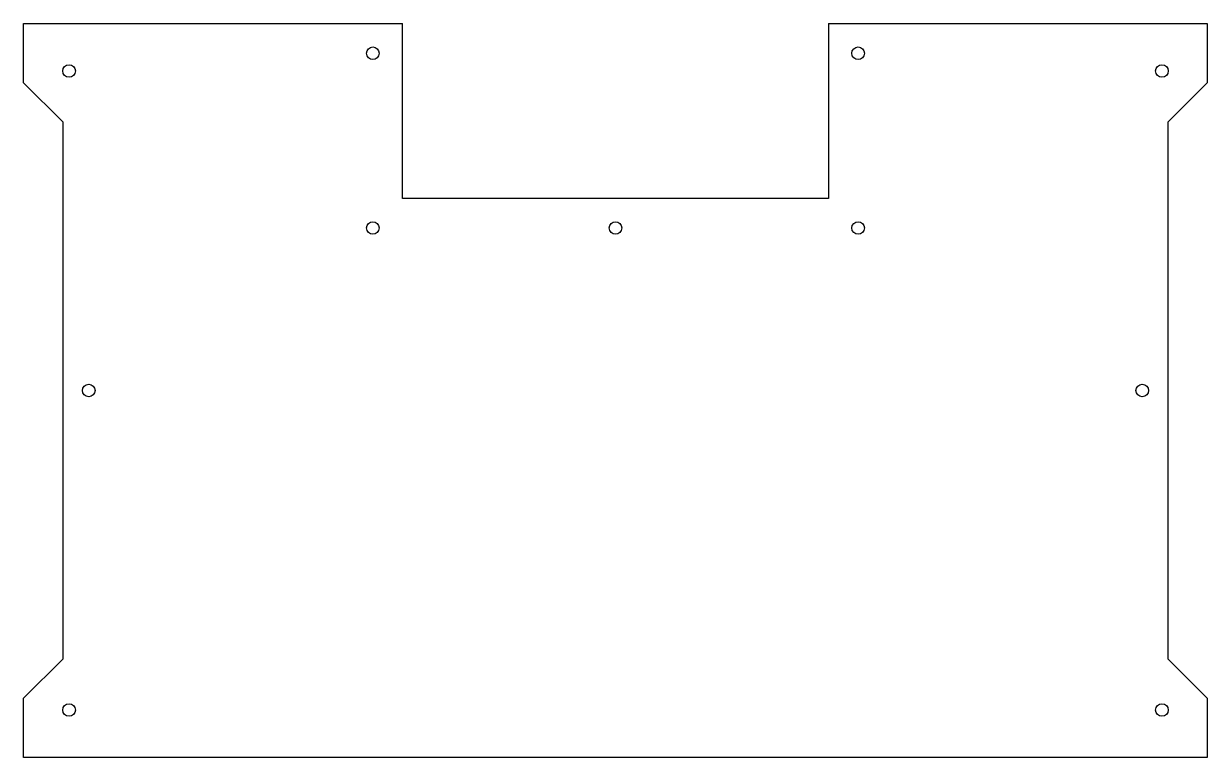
# Model space of a CAD drawing. Header units: millimetres. Extents: x -212 to 88, y -103 to 83.
import ezdxf

# ---------------------------------------------------------------- set-up
doc = ezdxf.new("R2010")
doc.units = ezdxf.units.MM
doc.layers.get('0').update_dxf_attribs({"linetype": 'CONTINUOUS'})

msp = doc.modelspace()

# ---------------------------------------------------------------- linework, layer by layer
for p, q in [((-212.44, 83, 152.5), (-116.44, 83, 152.5)), ((-212.44, 68, 152.5), (-212.44, 83, 152.5)), ((-116.44, 38.7, 152.5), (-116.44, 83, 152.5)), ((-8.44, 83, 152.5), (-8.44, 38.7, 152.5)), ((-8.44, 83, 152.5), (87.56, 83, 152.5)), ((87.56, 83, 152.5), (87.56, 68, 152.5)), ((-202.44, 58, 152.5), (-212.44, 68, 152.5)), ((87.56, 68, 152.5), (77.56, 58, 152.5)), ((-202.44, -78, 152.5), (-202.44, 58, 152.5)), ((77.56, 58, 152.5), (77.56, -78, 152.5)), ((-8.44, 38.7, 152.5), (-116.44, 38.7, 152.5)), ((-212.44, -88, 152.5), (-202.44, -78, 152.5)), ((77.56, -78, 152.5), (87.56, -88, 152.5)), ((-212.44, -103, 152.5), (-212.44, -88, 152.5)), ((87.56, -88, 152.5), (87.56, -103, 152.5)), ((87.56, -103, 152.5), (-212.44, -103, 152.5))]:
    msp.add_line(p, q)
for centre in [(-123.94, 75.5, 152.5), (-0.94, 75.5, 152.5), (-200.94, 71, 152.5), (76.06, 71, 152.5), (-123.94, 31.2, 152.5), (-62.44, 31.2, 152.5), (-0.94, 31.2, 152.5), (-195.94, -10, 152.5), (71.06, -10, 152.5), (-200.94, -91, 152.5), (76.06, -91, 152.5)]:
    msp.add_circle(centre, 1.6)

doc.saveas('drawing.dxf')
